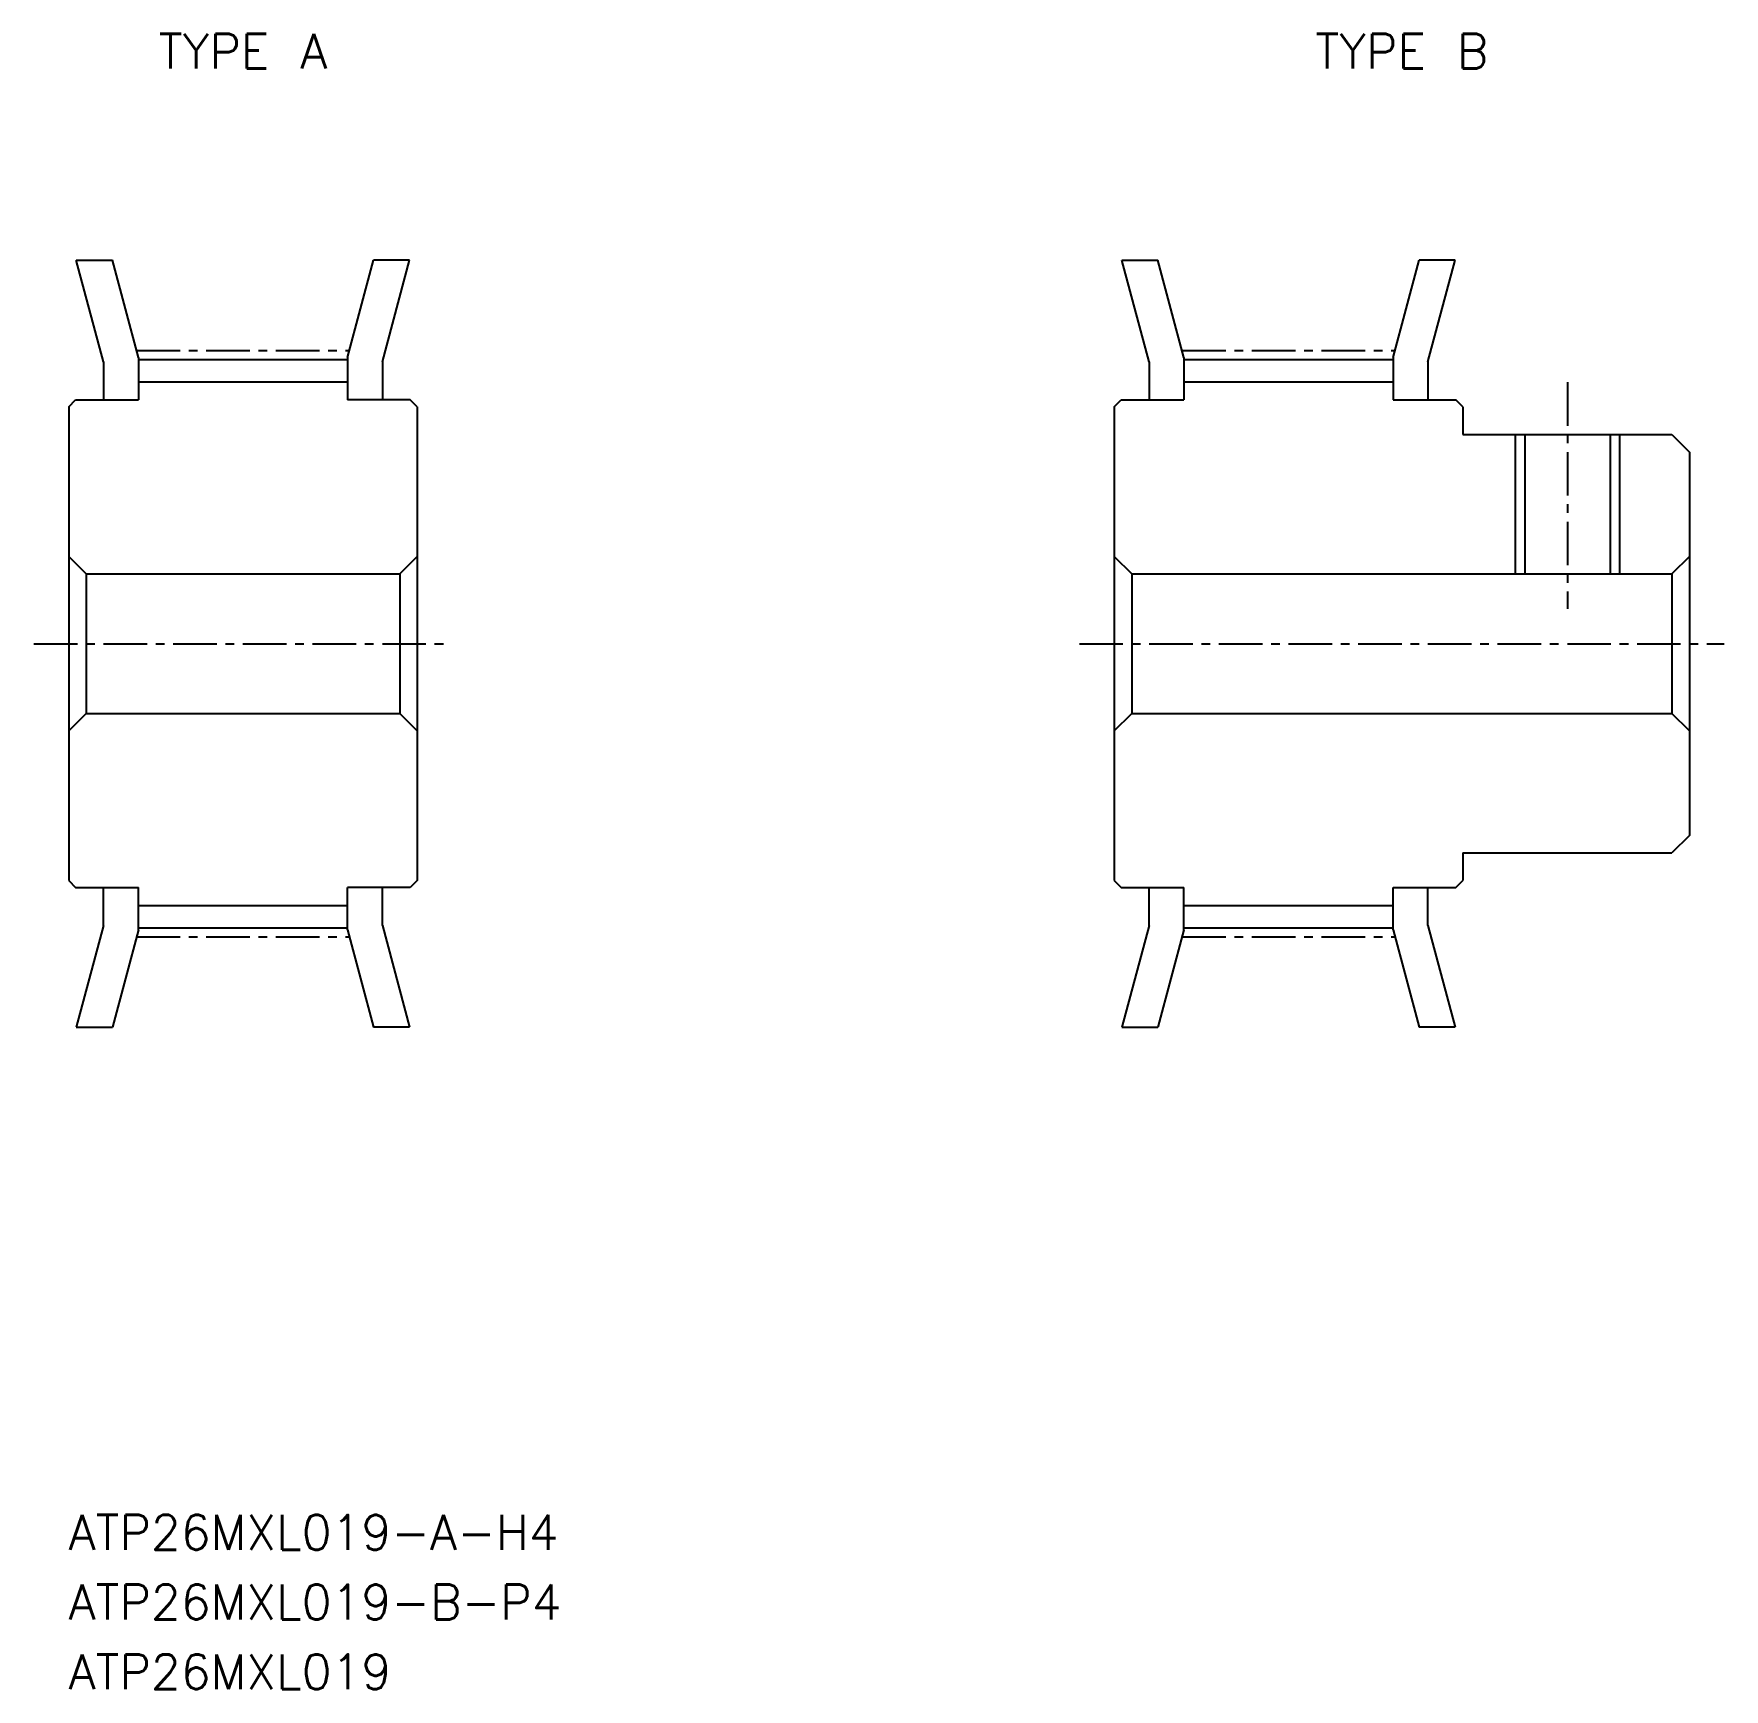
# Model space of a CAD drawing. Extents: x -239.6 to -191.1, y -32 to 15.5.
import ezdxf
from ezdxf.enums import TextEntityAlignment as Align

# ---------------------------------------------------------------- set-up
doc = ezdxf.new("R2010")
doc.units = 0
doc.linetypes.add('CENTER', pattern=[2, 1.25, -0.25, 0.25, -0.25])
doc.linetypes.add('DASHED', pattern=[19.05, 12.7, -6.35])
doc.layers.get('0').update_dxf_attribs({"linetype": 'CONTINUOUS'})
doc.layers.add('CENTER', color=1, linetype='CENTER')
doc.styles.add('MISUMI', font='txt.shx')

msp = doc.modelspace()

# ---------------------------------------------------------------- linework, layer by layer
at = {"color": 7, "linetype": 'CONTINUOUS'}
for p, q in [((-237.63, 6.049), (-238.412, 8.966)), ((-238.412, 8.966), (-237.377, 8.966)), ((-236.63, 6.181), (-237.377, 8.966)), ((-230.63, 6.181), (-229.884, 8.966)), ((-228.849, 8.966), (-229.884, 8.966)), ((-229.63, 6.049), (-228.849, 8.966)), ((-207.63, 6.049), (-208.412, 8.966)), ((-208.412, 8.966), (-207.377, 8.966)), ((-206.63, 6.181), (-207.377, 8.966)), ((-200.63, 6.181), (-199.884, 8.966)), ((-198.849, 8.966), (-199.884, 8.966)), ((-199.63, 6.049), (-198.849, 8.966)), ((-237.63, 6.049), (-237.63, 4.966)), ((-236.63, 6.181), (-236.63, 4.966)), ((-236.63, 6.121), (-230.63, 6.121)), ((-230.63, 6.181), (-230.63, 4.966)), ((-229.63, 6.049), (-229.63, 4.966)), ((-207.63, 6.049), (-207.63, 4.966)), ((-206.63, 6.181), (-206.63, 4.966)), ((-206.63, 6.121), (-200.63, 6.121)), ((-200.63, 6.181), (-200.63, 4.966)), ((-199.63, 6.049), (-199.63, 4.966)), ((-236.63, 5.481), (-230.63, 5.481)), ((-206.63, 5.481), (-200.63, 5.481)), ((-238.63, 4.766), (-238.43, 4.966)), ((-238.43, 4.966), (-236.63, 4.966)), ((-228.83, 4.966), (-230.63, 4.966)), ((-228.63, 4.766), (-228.83, 4.966)), ((-208.63, 4.766), (-208.43, 4.966)), ((-208.43, 4.966), (-206.63, 4.966)), ((-200.63, 4.966), (-198.83, 4.966)), ((-198.63, 4.766), (-198.83, 4.966)), ((-238.63, 4.766), (-238.63, -8.834)), ((-228.63, 4.766), (-228.63, -8.834)), ((-208.63, 4.766), (-208.63, -8.834)), ((-198.63, 4.766), (-198.63, 3.966)), ((-198.63, 3.966), (-192.63, 3.966)), ((-192.63, 3.966), (-192.13, 3.466)), ((-192.13, 3.466), (-192.13, -7.534)), ((-238.63, 0.616), (-238.63, 0.616)), ((-228.63, 0.616), (-228.63, 0.616)), ((-208.63, 0.616), (-208.63, 0.616)), ((-238.63, 0.466), (-238.13, -0.034)), ((-228.63, 0.466), (-229.13, -0.034)), ((-208.63, 0.466), (-208.13, -0.034)), ((-192.13, 0.466), (-192.63, -0.034)), ((-238.13, -0.034), (-229.13, -0.034)), ((-238.13, -0.034), (-238.13, -4.034)), ((-229.13, -0.034), (-229.13, -4.034)), ((-208.13, -0.034), (-192.63, -0.034)), ((-208.13, -0.034), (-208.13, -4.034)), ((-192.63, -0.034), (-192.63, -4.034)), ((-238.63, -2.034), (-238.63, -2.034)), ((-228.63, -2.034), (-228.63, -2.034)), ((-208.63, -2.034), (-208.63, -2.034)), ((-238.63, -4.534), (-238.13, -4.034)), ((-238.13, -4.034), (-229.13, -4.034)), ((-228.63, -4.534), (-229.13, -4.034)), ((-208.63, -4.534), (-208.13, -4.034)), ((-208.13, -4.034), (-192.63, -4.034)), ((-192.13, -4.534), (-192.63, -4.034)), ((-192.13, -7.534), (-192.63, -8.034)), ((-198.63, -8.034), (-192.63, -8.034)), ((-198.63, -8.034), (-198.63, -8.834)), ((-238.63, -8.834), (-238.43, -9.034)), ((-238.43, -9.034), (-236.63, -9.034)), ((-237.63, -10.118), (-237.63, -9.034)), ((-236.63, -10.249), (-236.63, -9.034)), ((-228.83, -9.034), (-230.63, -9.034)), ((-230.63, -10.249), (-230.63, -9.034)), ((-229.63, -10.118), (-229.63, -9.034)), ((-228.63, -8.834), (-228.83, -9.034)), ((-208.63, -8.834), (-208.43, -9.034)), ((-208.43, -9.034), (-206.63, -9.034)), ((-207.63, -10.118), (-207.63, -9.034)), ((-206.63, -10.249), (-206.63, -9.034)), ((-200.63, -9.034), (-198.83, -9.034)), ((-200.63, -10.249), (-200.63, -9.034)), ((-199.63, -10.118), (-199.63, -9.034)), ((-198.83, -9.034), (-198.63, -8.834)), ((-236.63, -9.549), (-230.63, -9.549)), ((-206.63, -9.549), (-200.63, -9.549)), ((-237.63, -10.118), (-238.412, -13.034)), ((-229.63, -10.118), (-228.849, -13.034)), ((-207.63, -10.118), (-208.412, -13.034)), ((-199.63, -10.118), (-198.849, -13.034)), ((-236.63, -10.249), (-237.377, -13.034)), ((-236.63, -10.189), (-230.63, -10.189)), ((-230.63, -10.249), (-229.884, -13.034)), ((-206.63, -10.249), (-207.377, -13.034)), ((-206.63, -10.189), (-200.63, -10.189)), ((-200.63, -10.249), (-199.884, -13.034)), ((-238.412, -13.034), (-237.377, -13.034)), ((-228.849, -13.034), (-229.884, -13.034)), ((-208.412, -13.034), (-207.377, -13.034)), ((-198.849, -13.034), (-199.884, -13.034))]:
    msp.add_line(p, q, dxfattribs=at)
at = {"color": 3, "linetype": 'DASHED'}
for p, q in [((-197.13, 3.966), (-197.13, -0.034)), ((-196.855, 3.966), (-196.855, -0.034)), ((-194.405, 3.966), (-194.405, -0.034)), ((-194.13, 3.966), (-194.13, -0.034))]:
    msp.add_line(p, q, dxfattribs=at)
at = {"layer": 'CENTER', "color": 1, "linetype": 'CENTER'}
for p, q in [((-236.683, 6.376), (-230.578, 6.376)), ((-206.683, 6.376), (-200.578, 6.376)), ((-195.63, 5.466), (-195.63, -1.034)), ((-239.63, -2.034), (-227.63, -2.034)), ((-209.63, -2.034), (-191.13, -2.034)), ((-236.683, -10.444), (-230.578, -10.444)), ((-206.683, -10.444), (-200.578, -10.444))]:
    msp.add_line(p, q, dxfattribs=at)

# ---------------------------------------------------------------- texts
at = {"color": 7, "linetype": 'CONTINUOUS', "style": 'MISUMI'}
for s, p in [('TYPE A', (-233.63, 14.966)), ('TYPE B', (-200.38, 14.966))]:
    msp.add_text(s, height=1, dxfattribs=at).set_placement(p, align=Align.MIDDLE_CENTER)
for s, p in [('ATP26MXL019-A-H4', (-238.63, -28.034)), ('ATP26MXL019-B-P4', (-238.63, -30.034)), ('ATP26MXL019', (-238.63, -32.034))]:
    msp.add_text(s, height=1, dxfattribs=at).set_placement(p)

doc.saveas('drawing.dxf')
